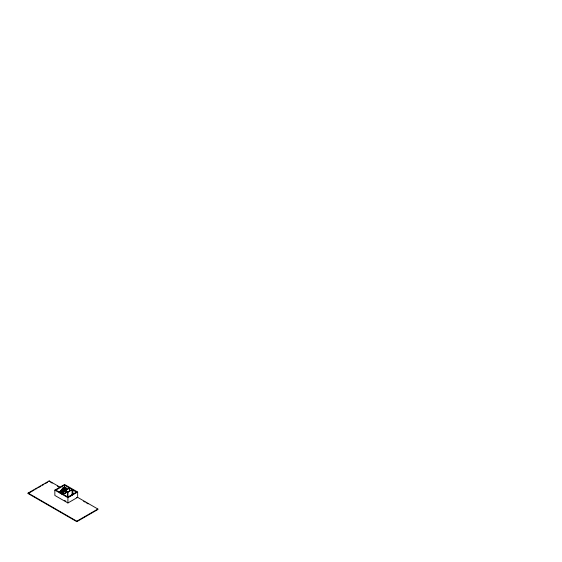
<?xml version="1.0" encoding="UTF-8"?>
<svg xmlns="http://www.w3.org/2000/svg" width="562" height="562" viewBox="0 0 562 562"><rect width="100%" height="100%" fill="white"/><g stroke="black" fill="none" stroke-linecap="round" stroke-linejoin="round"><path stroke-width="0.84" d="M77.654 497.349L77.654 492.031L64.588 484.486L54.844 490.113L54.844 495.438L67.911 502.976L77.654 497.349L97.879 509.032L97.879 509.502L76.811 521.669L28.1 493.541L28.1 493.064L49.168 480.903L60.05 487.191M28.1 493.541L34.12 490.071M35.624 489.2L37.127 488.329M38.63 487.465L40.893 486.158M42.396 485.287L43.899 484.423M45.403 483.552L47.658 482.252M69.442 491.005L69.442 487.964L64.518 485.118L55.87 490.113L63.084 494.272L64.44 493.492L62.157 492.172L62.157 494.455M62.916 488.575L62.024 489.088L64.314 490.408L65.206 489.895L62.916 488.575L62.916 487.949L64.525 487.022L66.815 488.343L64.756 489.839L62.466 488.519L64.525 487.331L66.815 488.659M61.574 489.657L62.466 489.144L64.756 490.464L63.864 490.977L61.574 489.657L61.574 490.275L63.864 491.602L63.864 490.977M61.132 490.226L63.422 491.546L63.422 492.172L61.132 490.844L61.132 490.226L62.024 489.713L64.314 491.033L64.314 490.408M61.827 492.08L60.682 491.413L60.682 490.795L61.574 490.275M62.53 493.31L60.239 491.982L60.239 491.364L61.132 490.844M62.08 493.879L59.79 492.551L59.79 491.933L60.682 491.413M59.34 492.502L59.79 492.242L62.08 493.562L61.637 493.822L59.916 492.832M62.916 487.949L65.206 489.27L66.815 488.343M62.157 492.172L69.442 487.964M67.384 497.11L67.384 491.792L65.297 490.584L62.53 492.186L62.53 493.703M65.445 490.5L69.639 488.076L72.168 489.537L67.974 491.954L65.445 490.5L65.445 493.534M59.79 491.933L62.08 493.253L62.53 492.993L60.239 491.673M62.347 493.534L63.422 494.124M67.384 491.792L64.616 493.387L60.682 491.104M67.538 491.876L63.232 494.363L67.911 497.061L76.558 492.073L72.076 489.755L67.967 492.129L67.538 491.876L67.538 497.201M69.337 496.66L72.315 494.939M54.844 490.113L67.911 497.658L77.654 492.031M28.1 493.064L76.811 521.192L97.879 509.032M62.916 488.259L65.206 489.586M62.466 488.828L64.756 490.155M50.664 482.245L52.161 483.109M57.408 486.137L58.912 487.008M83.64 501.283L85.136 502.147M86.639 503.018L88.136 503.882M76.558 497.391L77.071 497.693M62.024 489.397L64.314 490.724M61.574 489.966L63.864 491.293M61.132 490.535L63.422 491.862L62.972 492.115L60.682 490.795M60.239 491.364L62.53 492.684M64.567 500.454L65.909 501.227M76.811 521.192L76.811 521.669M72.849 489.931L72.849 494.49M72.61 490.071L72.61 494.63M72.076 489.755L72.076 495.08M69.639 488.076L69.639 491.118M67.967 492.129L67.967 497.454M67.911 497.658L67.911 502.976M65.297 490.584L65.297 493.626M65.206 489.27L65.206 489.895M64.756 489.839L64.756 490.464M64.518 485.118L64.518 487.402M62.466 488.519L62.466 489.144M62.024 489.088L62.024 489.713M49.168 480.903L49.168 481.381"/></g></svg>
